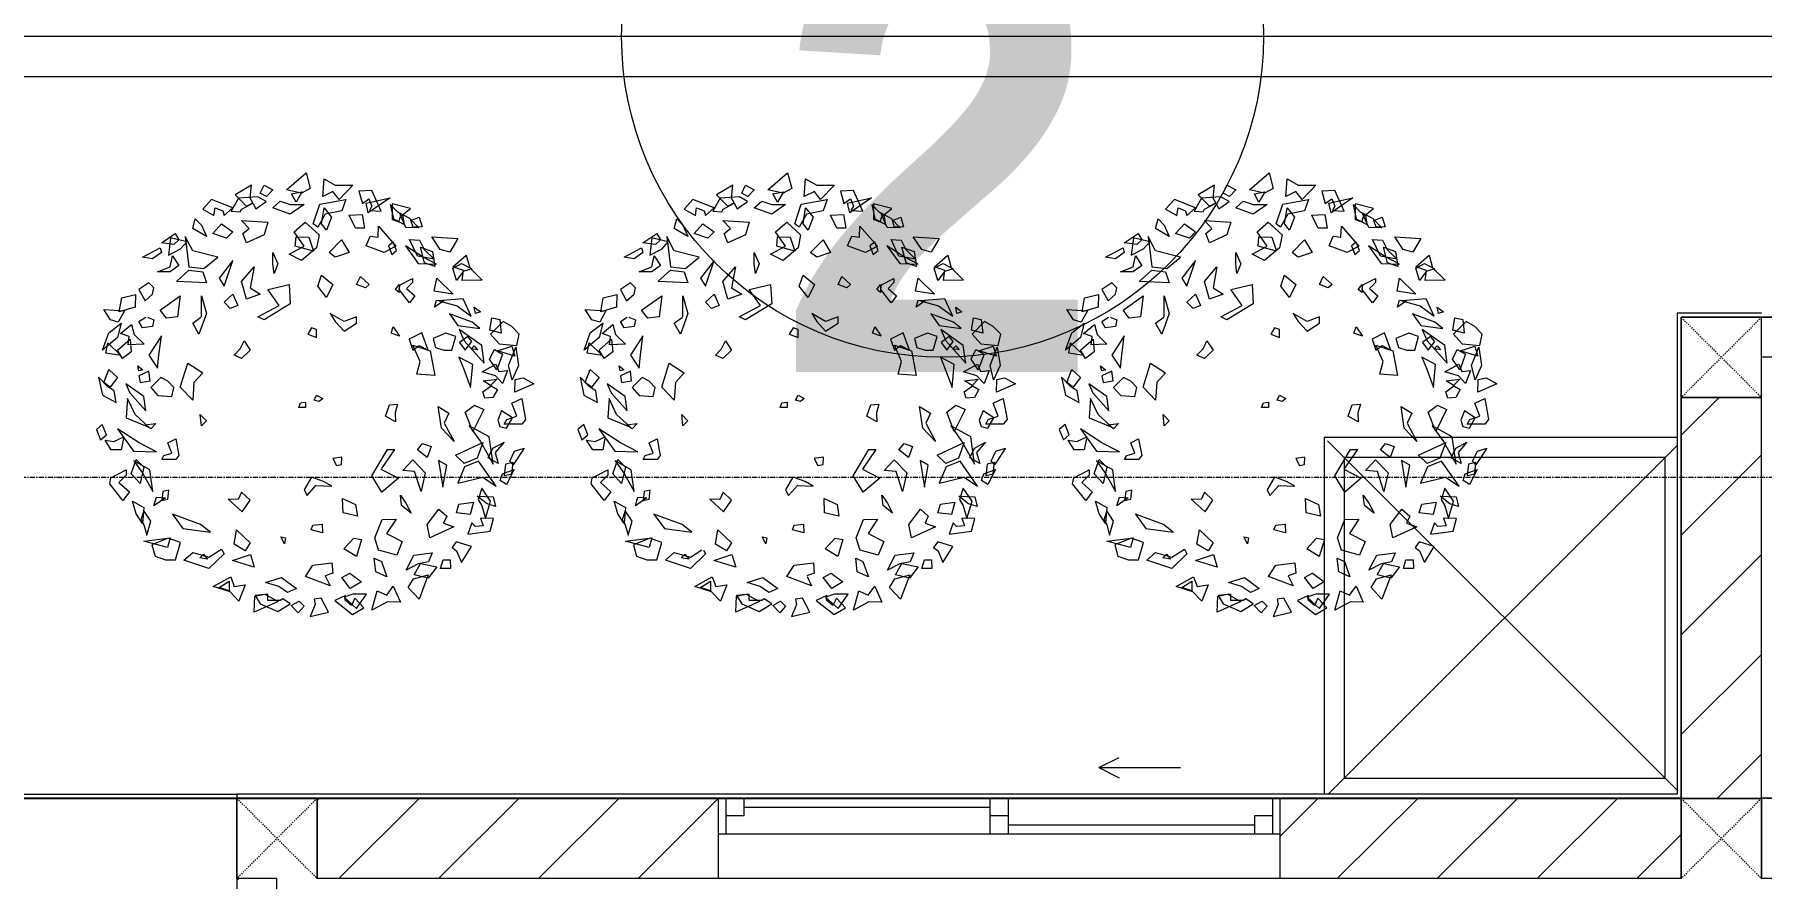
# Model space of a CAD drawing. Header units: millimetres. Extents: x 5357 to 201988, y -16345 to 109895.
# Drawn here: x 61748 to 66053, y 44337 to 46442 of the extents above; entities that cross this region are included whole.
import ezdxf

# ---------------------------------------------------------------- set-up
doc = ezdxf.new("R2010")
doc.units = ezdxf.units.MM
doc.linetypes.add('Dash', pattern=[6, 3, -3])
doc.linetypes.add('Grid Line', pattern=[22.225, 12.7, -3.175, 3.175, -3.175])
for name, color, linetype, lineweight in [('0-1', 7, 'Continuous', 5), ('A-DETL-MEDM', 33, 'Continuous', 18), ('A-DETL-THIN', 151, 'Continuous', 9), ('A-FLOR', 192, 'Continuous', 9), ('A-FLOR-1', 10, 'Continuous', 9), ('A-GLAZ', 151, 'Continuous', 9), ('A-WALL', 113, 'Continuous', 9), ('A-WALL-1', 9, 'Continuous', 18), ('A-WALL-2', 53, 'Continuous', 9), ('A-WALL-4', 113, 'Continuous', 18), ('A-WALL-PATT-1', 10, 'Continuous', 9), ('A-WALL-PATT-3', 111, 'Continuous', 9), ('G-ANNO-TEXT-1', 7, 'Continuous', 9), ('G-IMPT', 8, 'Continuous', 9), ('L-PLNT', 71, 'Continuous', 9), ('M-EQPM', 50, 'Continuous', 9), ('S-COLS', 52, 'Continuous', 9), ('S-COLS-5', 52, 'Continuous', 18), ('S-COLS-6', 52, 'Dash', 9), ('S-COLS-HDLN', 52, 'Dash', 9), ('S-GRID-1', 1, 'Grid Line', 9)]:
    doc.layers.add(name, color=color, linetype=linetype, lineweight=lineweight)
doc.styles.add('Arial_B', font='arialbd_0.ttf', dxfattribs={"width": 0.95, "height": 1100})
pattern_1 = [(45, (0, 0), (-124.4508, 124.4508), [])]

# ---------------------------------------------------------------- blocks, each defined once
blk = doc.blocks.new('NCV_TKTC_KET CAU_rvt-1-TKCS_MB SÂN ĐƯỜNG NỘI BỘ')
at = {"layer": 'A-FLOR-1'}
for p, q in [((62252.6, 44336.9), (62252.6, 44536.9)), ((62252.6, 44536.9), (62252.6, 44336.9)), ((62252.6, 44336.9), (62252.6, 44536.9))]:
    blk.add_line(p, q, dxfattribs=at)
blk = doc.blocks.new('NCV_TKTC_TANG 1_rvt-1-TKCS_MB SÂN ĐƯỜNG NỘI BỘ')
at = {"layer": 'A-WALL-PATT-1'}
h = blk.add_hatch(dxfattribs=at)
h.set_pattern_fill('FP_1', color=256, style=0, pattern_type=2)
h.set_pattern_definition(pattern_1)
h.paths.add_polyline_path([(62252.6, 41336.9), (62352.6, 41336.9), (62352.6, 44336.9), (62252.6, 44336.9), (62252.6, 41336.9)])
at = {"layer": 'A-WALL-1'}
for p, q in [((62252.6, 44336.9), (62252.6, 41336.9)), ((62352.6, 44336.9), (62252.6, 44336.9)), ((62352.6, 41336.9), (62352.6, 44336.9))]:
    blk.add_line(p, q, dxfattribs=at)
at = {"layer": 'A-WALL-2'}
for p in [(61202.6, 44536.9), (62252.2, 44336.9)]:
    blk.add_line(p, (62252.2, 44536.9), dxfattribs=at)
blk = doc.blocks.new('1_FAMILY RVT - W01-WxH 1400x1400xmm-V1-TKCS_MB SÂN ĐƯỜNG NỘI BỘ')
at = {"layer": 'A-GLAZ'}
for p, q in [((248.4, 172.4), (299.2, 197.8)), ((248.4, 172.4), (299.2, 147)), ((248.4, 172.4), (451.6, 172.4)), ((700, 96.2), (-700, 96.2)), ((-700, 96.2), (-636.5, 96.2)), ((-700, 95.8), (-700, -103.8)), ((-681, 95.8), (-681, 7.3)), ((-636.5, 96.2), (-22.2, 96.2)), ((-636.5, 95.8), (-636.5, 51.7)), ((-22.2, 96.2), (22.2, 96.2)), ((-22.2, 7.3), (-22.2, 95.8)), ((22.2, 96.2), (680.9, 96.2)), ((22.2, 95.8), (22.2, 7.3)), ((680.9, 96.2), (700, 96.2)), ((680.9, 95.8), (680.9, 7.3)), ((700, -103.8), (700, 95.8)), ((-636.5, 51.7), (-681, 51.7)), ((-636.5, 74), (-22.2, 74)), ((22.2, 51.7), (-22.2, 51.7)), ((636.5, 51.7), (636.5, 7.3)), ((680.9, 51.7), (636.5, 51.7)), ((-700, 7.3), (-681, 7.3)), ((-681, 7.3), (-22.2, 7.3)), ((-22.2, 7.3), (22.2, 7.3)), ((22.2, 29.5), (636.5, 29.5)), ((22.2, 7.3), (636.5, 7.3)), ((636.5, 7.3), (700, 7.3)), ((-700, -103.8), (700, -103.8))]:
    blk.add_line(p, q, dxfattribs=at)
blk = doc.blocks.new('CAY BACH TRINH - CAY BACH TRINH_dwg-V834-TKCS_MB SÂN ĐƯỜNG NỘI BỘ')
at = {"layer": 'G-IMPT'}
for p, q in [((-172, 1128), (-269, 1228)), ((823, 628), (823, 791)), ((1310, 591), (1257, 625))]:
    blk.add_line(p, q, dxfattribs=at)
at = {"layer": 'G-IMPT', "flags": 128}
for points in [[(-357, 1653), (-250, 1541), (-201, 1603), (-123, 1566), (-133, 1703), (-220, 1653)], [(7, 1749), (-25, 1628), (43, 1591), (160, 1616)], [(335, 1653), (267, 1616), (316, 1566), (365, 1591)], [(423, 1516), (443, 1553), (433, 1653), (560, 1578), (472, 1491)], [(-715, 1368), (-728, 1408), (-805, 1472), (-663, 1508), (-663, 1385)], [(-648, 1504), (-672, 1392), (-758, 1347), (-746, 1419), (-706, 1444)], [(-477, 1437), (-459, 1512), (-646, 1555)], [(-578, 1452), (-505, 1613), (-404, 1608), (-431, 1511), (-482, 1548), (-505, 1489), (-486, 1456)], [(-83, 1327), (-48, 1351), (-99, 1506), (-301, 1542), (-270, 1454), (-140, 1428)], [(23, 1503), (131, 1428), (267, 1478), (209, 1528), (131, 1503)], [(121, 1587), (40, 1602), (86, 1521)], [(533, 1553), (590, 1452), (520, 1446), (509, 1467), (423, 1512), (399, 1468), (319, 1525), (383, 1562)], [(579, 1478), (745, 1541), (813, 1466), (725, 1416), (716, 1478), (657, 1453), (647, 1416)], [(-874, 1403), (-896, 1328), (-826, 1327), (-809, 1379)], [(-870, 1320), (-769, 1323), (-719, 1438), (-798, 1395)], [(-428, 1425), (-446, 1319), (-376, 1318), (-327, 1420)], [(-133, 1478), (-191, 1403), (-152, 1303), (-113, 1353)], [(14, 1366), (-94, 1266), (-74, 1166), (43, 1066), (140, 1116), (23, 1178), (101, 1291)], [(511, 1378), (306, 1366), (335, 1266), (472, 1203), (501, 1278), (452, 1316)], [(667, 1353), (579, 1291), (628, 1241), (735, 1278)], [(871, 1391), (823, 1341), (784, 1253), (891, 1316)], [(-1174, 1238), (-1112, 1130), (-1037, 1152), (-972, 1252)], [(-989, 1076), (-860, 1099), (-799, 1231), (-876, 1225), (-913, 1152)], [(-556, 1333), (-692, 1179), (-600, 1129), (-460, 1181), (-492, 1255), (-553, 1247)], [(696, 1091), (891, 1141), (949, 1253), (920, 1016), (803, 1003)], [(1064, 1244), (1080, 1108), (985, 1158), (937, 1212)], [(1027, 1278), (998, 1228), (1037, 1191), (1135, 1203)], [(-1364, 914), (-1208, 910), (-1218, 988), (-1136, 1017), (-1240, 1107), (-1267, 1010)], [(-766, 1181), (-866, 1042), (-1009, 1038), (-900, 1094)], [(-996, 1019), (-915, 1047), (-883, 1171), (-978, 1137)], [(-697, 1145), (-671, 1210), (-634, 1180), (-660, 1114)], [(267, 1128), (228, 1041), (257, 966), (267, 1041)], [(1047, 1103), (998, 1028), (1066, 978), (1164, 978), (1066, 1016)], [(1144, 1166), (1135, 1128), (1203, 1078), (1281, 1091)], [(-1164, 910), (-1135, 1007), (-1204, 1044), (-1282, 1000), (-1216, 980)], [(-113, 953), (-201, 878), (-152, 778), (-84, 866)], [(413, 1016), (443, 853), (365, 803), (472, 766), (511, 903)], [(647, 866), (579, 1066), (686, 928)], [(813, 978), (784, 891), (1018, 903), (920, 991)], [(-1010, 928), (-1137, 803), (-990, 828)], [(-840, 791), (-799, 735), (-718, 839), (-724, 876), (-821, 927), (-821, 894), (-775, 847)], [(-717, 878), (-717, 816), (-688, 841)], [(-415, 941), (-483, 878), (-454, 853), (-386, 878)], [(1261, 753), (1203, 803), (1193, 853), (1232, 891), (1310, 841)], [(-1302, 703), (-1351, 666), (-1312, 653)], [(-1279, 631), (-1217, 768), (-1027, 752), (-1169, 714)], [(-993, 702), (-1009, 756), (-1064, 751)], [(579, 803), (540, 716), (599, 691), (647, 741)], [(988, 791), (1008, 628), (1096, 616), (1144, 678)], [(1339, 702), (1463, 665), (1444, 774), (1337, 802)], [(1422, 673), (1471, 586), (1531, 604), (1583, 684)], [(-1595, 553), (-1527, 591), (-1429, 491), (-1497, 416), (-1634, 403), (-1653, 491)], [(-1424, 524), (-1440, 618), (-1501, 607), (-1513, 501)], [(-1109, 650), (-1174, 560), (-1345, 537), (-1285, 585)], [(-721, 477), (-654, 499), (-671, 550)], [(-74, 528), (-35, 541), (-6, 491), (-74, 466)], [(1270, 413), (1394, 410), (1386, 473), (1452, 496), (1368, 568), (1347, 490)], [(1447, 578), (1476, 466), (1593, 366), (1544, 503)], [(-1380, 266), (-1361, 403), (-1185, 528), (-1224, 441)], [(-1283, 435), (-1251, 475), (-1188, 428), (-1232, 366)], [(-1065, 367), (-1127, 366), (-1158, 473), (-1082, 500), (-981, 458), (-1000, 389)], [(-855, 181), (-881, 279), (-825, 405), (-958, 362), (-994, 169)], [(-942, 366), (-893, 503), (-795, 453), (-825, 366), (-873, 403)], [(491, 441), (443, 366), (511, 303), (569, 328), (521, 378)], [(1135, 478), (1232, 328), (1164, 228), (1154, 328)], [(1378, 453), (1369, 353), (1437, 303), (1476, 366)], [(1553, 425), (1451, 325), (1568, 345)], [(-1597, 135), (-1570, 248), (-1626, 391), (-1648, 247)], [(-1619, 320), (-1482, 361), (-1595, 398)], [(-1478, 213), (-1422, 297), (-1459, 373), (-1523, 336)], [(-1328, 370), (-1279, 378), (-1302, 402)], [(-1274, 77), (-1290, 255), (-1183, 312), (-1221, 219)], [(-1619, 40), (-1622, 139), (-1683, 152), (-1767, 105)], [(-1363, 198), (-1471, 259), (-1494, 200), (-1562, 210), (-1523, 107), (-1467, 166)], [(-1478, 141), (-1429, 91), (-1371, 128)], [(813, 191), (881, 116), (891, -22), (988, 78), (930, 266)], [(1085, 125), (1140, 155), (1218, 75), (1163, 15), (1054, 5), (1038, 75)], [(1310, 166), (1300, 116), (1222, 128), (1232, 203)], [(1319, 245), (1280, 215), (1311, 205)], [(1476, 153), (1534, 78), (1583, 116), (1544, 216)], [(1624, 156), (1594, 16), (1487, -41), (1502, 50), (1551, 81)], [(-1482, 60), (-1448, -1), (-1384, -6), (-1369, 43), (-1433, 90)], [(-74, 16), (-123, -9), (-94, -34), (-55, -22)], [(1256, -105), (1272, 5), (1412, 105), (1381, 35)], [(-1595, -47), (-1673, -9), (-1702, -172), (-1673, -209), (-1536, -209), (-1556, -172), (-1634, -147)], [(-1515, -106), (-1486, -178), (-1501, -227), (-1553, -242), (-1599, -161)], [(-1291, -267), (-1232, -115), (-1304, -62), (-1376, -95)], [(-1145, -345), (-1046, -242), (-1021, -71), (-1105, -125), (-1069, -201)], [(-688, -191), (-610, -147), (-641, -60), (-704, -55), (-685, -122)], [(11, -79), (65, -80), (51, -44), (11, -37)], [(832, -134), (784, -184), (823, -222)], [(1398, -9), (1408, -159), (1232, -234), (1339, -134)], [(-1449, -521), (-1419, -309), (-1263, -222), (-1351, -346)], [(1477, -247), (1352, -421), (1173, -426), (1309, -356)], [(1179, -205), (1218, -245), (1264, -215)], [(1563, -293), (1595, -211), (1641, -250), (1609, -331)], [(-1604, -526), (-1578, -497), (-1615, -421), (-1690, -396)], [(-1489, -516), (-1411, -473), (-1448, -396), (-1534, -351), (-1465, -430)], [(-1224, -515), (-1157, -451), (-1369, -353), (-1324, -476)], [(-935, -470), (-860, -411), (-900, -361), (-966, -383)], [(1085, -355), (1023, -325), (999, -455), (1023, -485), (1132, -485), (1116, -455), (1054, -435)], [(1427, -309), (1447, -409), (1525, -409), (1573, -334), (1505, -346)], [(-1546, -521), (-1536, -609), (-1595, -596), (-1604, -509)], [(-1173, -669), (-1368, -622), (-1473, -694), (-1336, -498), (-1227, -542)], [(-1024, -493), (-1058, -702), (-1088, -530)], [(-888, -735), (-838, -578), (-745, -570), (-823, -487), (-921, -590)], [(-582, -741), (-504, -613), (-626, -407), (-681, -406), (-575, -561), (-711, -631)], [(-229, -532), (-269, -525), (-272, -467), (-200, -477)], [(1202, -735), (1225, -565), (1350, -495), (1280, -595)], [(1330, -484), (1271, -546), (1300, -671), (1369, -596)], [(-1553, -680), (-1504, -649), (-1521, -598), (-1613, -563)], [(-129, -656), (-34, -622), (23, -722), (0, -767), (-69, -688), (-193, -693)], [(1384, -736), (1435, -805), (1537, -675), (1529, -628), (1408, -565), (1408, -607), (1465, -665)], [(-1468, -852), (-1402, -831), (-1326, -772), (-1450, -777)], [(-1390, -946), (-1429, -809), (-1361, -709), (-1332, -796), (-1361, -846)], [(-811, -903), (-736, -844), (-727, -764), (-770, -826)], [(-393, -926), (-281, -901), (-277, -790), (-378, -835)], [(614, -795), (506, -893), (444, -803), (510, -740), (536, -796)], [(1124, -735), (1132, -805), (1085, -795), (1077, -725)], [(1193, -846), (1173, -780), (1104, -785)], [(-1270, -915), (-1163, -901), (-1183, -834), (-1295, -817)], [(-1144, -1010), (-957, -1095), (-936, -993), (-1027, -873), (-1088, -926), (-1063, -982)], [(1048, -911), (967, -1024), (753, -1052), (829, -993)], [(1249, -1075), (1218, -965), (1272, -885), (1295, -955), (1272, -995)], [(1359, -809), (1271, -859), (1281, -984), (1330, -909)], [(-1251, -1066), (-1426, -1044), (-1452, -946), (-1351, -943), (-1371, -1002), (-1308, -1008), (-1282, -979)], [(-698, -1231), (-557, -1193), (-527, -1096), (-584, -953), (-693, -951), (-619, -1061), (-741, -1124)], [(-120, -1056), (-31, -1033), (-45, -997), (-117, -988)], [(550, -1034), (443, -1134), (482, -1196), (569, -1146)], [(-1130, -1172), (-1165, -1196), (-1203, -1289), (-1280, -1164), (-1162, -1128)], [(-384, -1242), (-286, -1181), (-363, -1098), (-424, -1108)], [(176, -1143), (205, -1087), (168, -1096)], [(667, -1184), (647, -1221), (764, -1334), (959, -1271), (891, -1209), (764, -1246)], [(1103, -1266), (1025, -1267), (986, -1133), (1081, -1099), (1208, -1151), (1184, -1238)], [(1066, -1096), (1086, -1171), (1271, -1121)], [(-1117, -1335), (-1039, -1334), (-1059, -1267), (-1114, -1266)], [(-883, -1296), (-1010, -1321), (-942, -1409), (-834, -1384)], [(-771, -1348), (-831, -1232), (-975, -1212), (-947, -1284), (-866, -1298)], [(-622, -1399), (-535, -1360), (-523, -1254), (-580, -1280)], [(-180, -1469), (12, -1396), (-45, -1309), (-194, -1290), (-200, -1370), (-142, -1392)], [(411, -1324), (581, -1272), (441, -1226)], [(775, -1261), (835, -1251), (807, -1222)], [(-872, -1573), (-787, -1482), (-829, -1416), (-944, -1384)], [(-505, -1659), (-547, -1509), (-620, -1542), (-671, -1472), (-727, -1598), (-626, -1595)], [(-336, -1491), (-270, -1405), (-332, -1372), (-423, -1439)], [(323, -1445), (199, -1404), (83, -1492), (153, -1523), (221, -1476)], [(731, -1476), (595, -1400), (567, -1474), (481, -1461), (531, -1590), (600, -1516)], [(608, -1509), (686, -1484), (608, -1434)], [(-386, -1646), (-464, -1534), (-357, -1534), (-289, -1559)], [(-215, -1584), (-355, -1693), (-443, -1641), (-373, -1567), (-346, -1624), (-297, -1583), (-299, -1545)], [(-55, -1574), (-63, -1616), (-24, -1708), (-167, -1674), (-109, -1565)], [(69, -1680), (123, -1624), (62, -1590), (23, -1629)], [(228, -1671), (131, -1609), (189, -1571), (209, -1584), (306, -1584), (306, -1534), (404, -1546), (365, -1609)], [(411, -1674), (406, -1550), (330, -1534), (226, -1592)]]:
    blk.add_lwpolyline(points, close=True, dxfattribs=at)
for points in [[(-269, 1228), (-328, 1128), (-220, 1091), (-176, 1125)], [(-50, 1140), (92, 1178), (86, 1252), (-14, 1249), (-48, 1146)], [(140, 878), (131, 728), (335, 603), (378, 625)], [(384, 628), (218, 716), (306, 841), (140, 878)], [(823, 791), (784, 653), (842, 491), (891, 578), (827, 625)], [(-386, 628), (-289, 591), (-181, 653), (-220, 591)], [(-220, 591), (-289, 516), (-386, 578), (-386, 625)], [(1244, 625), (1193, 603), (1203, 553), (1281, 541), (1310, 591)]]:
    blk.add_lwpolyline(points, dxfattribs=at)
blk = doc.blocks.new('CAY BACH TRINH - CAY BACH TRINH-V835-TKCS_MB SÂN ĐƯỜNG NỘI BỘ')
at = {"extrusion": (0, 0, -1), "xscale": 0.3200000000000001, "yscale": 0.3200000000000001, "zscale": -0.3200000000000001, "rotation": 180}
blk.add_blockref('CAY BACH TRINH - CAY BACH TRINH_dwg-V834-TKCS_MB SÂN ĐƯỜNG NỘI BỘ', (0, 0), dxfattribs=at)
blk = doc.blocks.new('CAY BACH TRINH - CAY BACH TRINH_dwg-V836-TKCS_MB SÂN ĐƯỜNG NỘI BỘ')
at = {"layer": 'G-IMPT'}
for p, q in [((823, 628), (823, 791)), ((1310, 591), (1257, 625)), ((-144, -1397), (-180, -1469))]:
    blk.add_line(p, q, dxfattribs=at)
at = {"layer": 'G-IMPT', "flags": 128}
for points in [[(-357, 1653), (-250, 1541), (-201, 1603), (-123, 1566), (-133, 1703), (-220, 1653)], [(7, 1749), (-25, 1628), (43, 1591), (160, 1616)], [(335, 1653), (267, 1616), (316, 1566), (365, 1591)], [(423, 1516), (443, 1553), (433, 1653), (560, 1578), (472, 1491)], [(-715, 1368), (-728, 1408), (-805, 1472), (-663, 1508), (-663, 1385)], [(-648, 1504), (-672, 1392), (-758, 1347), (-746, 1419), (-706, 1444)], [(-477, 1437), (-459, 1512), (-646, 1555)], [(-578, 1452), (-505, 1613), (-404, 1608), (-431, 1511), (-482, 1548), (-505, 1489), (-486, 1456)], [(-83, 1327), (-48, 1351), (-99, 1506), (-301, 1542), (-270, 1454), (-140, 1428)], [(23, 1503), (131, 1428), (267, 1478), (209, 1528), (131, 1503)], [(121, 1587), (40, 1602), (86, 1521)], [(533, 1553), (590, 1452), (520, 1446), (509, 1467), (423, 1512), (399, 1468), (319, 1525), (383, 1562)], [(579, 1478), (745, 1541), (813, 1466), (725, 1416), (716, 1478), (657, 1453), (647, 1416)], [(-874, 1403), (-896, 1328), (-826, 1327), (-809, 1379)], [(-870, 1320), (-769, 1323), (-719, 1438), (-798, 1395)], [(-428, 1425), (-446, 1319), (-376, 1318), (-327, 1420)], [(-133, 1478), (-191, 1403), (-152, 1303), (-113, 1353)], [(14, 1366), (-94, 1266), (-74, 1166), (43, 1066), (140, 1116), (23, 1178), (101, 1291)], [(511, 1378), (306, 1366), (335, 1266), (472, 1203), (501, 1278), (452, 1316)], [(667, 1353), (579, 1291), (628, 1241), (735, 1278)], [(871, 1391), (823, 1341), (784, 1253), (891, 1316)], [(-1174, 1238), (-1112, 1130), (-1037, 1152), (-972, 1252)], [(-989, 1076), (-860, 1099), (-799, 1231), (-876, 1225), (-913, 1152)], [(-556, 1333), (-692, 1179), (-600, 1129), (-460, 1181), (-492, 1255), (-553, 1247)], [(-269, 1228), (-328, 1128), (-220, 1091), (-172, 1128)], [(-50, 1140), (92, 1178), (86, 1252), (-14, 1249)], [(696, 1091), (891, 1141), (949, 1253), (920, 1016), (803, 1003)], [(1064, 1244), (1080, 1108), (985, 1158), (937, 1212)], [(1027, 1278), (998, 1228), (1037, 1191), (1135, 1203)], [(-1364, 914), (-1208, 910), (-1218, 988), (-1136, 1017), (-1240, 1107), (-1267, 1010)], [(-766, 1181), (-866, 1042), (-1009, 1038), (-900, 1094)], [(-996, 1019), (-915, 1047), (-883, 1171), (-978, 1137)], [(-697, 1145), (-671, 1210), (-634, 1180), (-660, 1114)], [(267, 1128), (228, 1041), (257, 966), (267, 1041)], [(1047, 1103), (998, 1028), (1066, 978), (1164, 978), (1066, 1016)], [(1144, 1166), (1135, 1128), (1203, 1078), (1281, 1091)], [(-1164, 910), (-1135, 1007), (-1204, 1044), (-1282, 1000), (-1216, 980)], [(-113, 953), (-201, 878), (-152, 778), (-84, 866)], [(413, 1016), (443, 853), (365, 803), (472, 766), (511, 903)], [(647, 866), (579, 1066), (686, 928)], [(813, 978), (784, 891), (1018, 903), (920, 991)], [(-1010, 928), (-1137, 803), (-990, 828)], [(-840, 791), (-799, 735), (-718, 839), (-724, 876), (-821, 927), (-821, 894), (-775, 847)], [(-717, 878), (-717, 816), (-688, 841)], [(-415, 941), (-483, 878), (-454, 853), (-386, 878)], [(1261, 753), (1203, 803), (1193, 853), (1232, 891), (1310, 841)], [(-1302, 703), (-1351, 666), (-1312, 653)], [(-1279, 631), (-1217, 768), (-1027, 752), (-1169, 714)], [(-993, 702), (-1009, 756), (-1064, 751)], [(579, 803), (540, 716), (599, 691), (647, 741)], [(988, 791), (1008, 628), (1096, 616), (1144, 678)], [(1339, 702), (1463, 665), (1444, 774), (1337, 802)], [(1422, 673), (1471, 586), (1531, 604), (1583, 684)], [(-1595, 553), (-1527, 591), (-1429, 491), (-1497, 416), (-1634, 403), (-1653, 491)], [(-1424, 524), (-1440, 618), (-1501, 607), (-1513, 501)], [(-1109, 650), (-1174, 560), (-1345, 537), (-1285, 585)], [(-721, 477), (-654, 499), (-671, 550)], [(-74, 528), (-35, 541), (-6, 491), (-74, 466)], [(1270, 413), (1394, 410), (1386, 473), (1452, 496), (1368, 568), (1347, 490)], [(1447, 578), (1476, 466), (1593, 366), (1544, 503)], [(-1380, 266), (-1361, 403), (-1185, 528), (-1224, 441)], [(-1283, 435), (-1251, 475), (-1188, 428), (-1232, 366)], [(-1065, 367), (-1127, 366), (-1158, 473), (-1082, 500), (-981, 458), (-1000, 389)], [(-855, 181), (-881, 279), (-825, 405), (-958, 362), (-994, 169)], [(-942, 366), (-893, 503), (-795, 453), (-825, 366), (-873, 403)], [(491, 441), (443, 366), (511, 303), (569, 328), (521, 378)], [(1135, 478), (1232, 328), (1164, 228), (1154, 328)], [(1378, 453), (1369, 353), (1437, 303), (1476, 366)], [(1553, 425), (1451, 325), (1568, 345)], [(-1597, 135), (-1570, 248), (-1626, 391), (-1648, 247)], [(-1619, 320), (-1482, 361), (-1595, 398)], [(-1478, 213), (-1422, 297), (-1459, 373), (-1523, 336)], [(-1328, 370), (-1279, 378), (-1302, 402)], [(-1274, 77), (-1290, 255), (-1183, 312), (-1221, 219)], [(-1619, 40), (-1622, 139), (-1683, 152), (-1767, 105)], [(-1363, 198), (-1471, 259), (-1494, 200), (-1562, 210), (-1523, 107), (-1467, 166)], [(-1478, 141), (-1429, 91), (-1371, 128)], [(813, 191), (881, 116), (891, -22), (988, 78), (930, 266)], [(1085, 125), (1140, 155), (1218, 75), (1163, 15), (1054, 5), (1038, 75)], [(1310, 166), (1300, 116), (1222, 128), (1232, 203)], [(1319, 245), (1280, 215), (1311, 205)], [(1476, 153), (1534, 78), (1583, 116), (1544, 216)], [(1624, 156), (1594, 16), (1487, -41), (1502, 50), (1551, 81)], [(-1482, 60), (-1448, -1), (-1384, -6), (-1369, 43), (-1433, 90)], [(-74, 16), (-123, -9), (-94, -34), (-55, -22)], [(1256, -105), (1272, 5), (1412, 105), (1381, 35)], [(-1595, -47), (-1673, -9), (-1702, -172), (-1673, -209), (-1536, -209), (-1556, -172), (-1634, -147)], [(-1515, -106), (-1486, -178), (-1501, -227), (-1553, -242), (-1599, -161)], [(-1291, -267), (-1232, -115), (-1304, -62), (-1376, -95)], [(-1145, -345), (-1046, -242), (-1021, -71), (-1105, -125), (-1069, -201)], [(-688, -191), (-610, -147), (-641, -60), (-704, -55), (-685, -122)], [(11, -79), (65, -80), (51, -44), (11, -37)], [(832, -134), (784, -184), (823, -222)], [(1398, -9), (1408, -159), (1232, -234), (1339, -134)], [(-1449, -521), (-1419, -309), (-1263, -222), (-1351, -346)], [(1477, -247), (1352, -421), (1173, -426), (1309, -356)], [(1179, -205), (1218, -245), (1264, -215)], [(1563, -293), (1595, -211), (1641, -250), (1609, -331)], [(-1604, -526), (-1578, -497), (-1615, -421), (-1690, -396)], [(-1489, -516), (-1411, -473), (-1448, -396), (-1534, -351), (-1465, -430)], [(-1224, -515), (-1157, -451), (-1369, -353), (-1324, -476)], [(-935, -470), (-860, -411), (-900, -361), (-966, -383)], [(1085, -355), (1023, -325), (999, -455), (1023, -485), (1132, -485), (1116, -455), (1054, -435)], [(1427, -309), (1447, -409), (1525, -409), (1573, -334), (1505, -346)], [(-1546, -521), (-1536, -609), (-1595, -596), (-1604, -509)], [(-1173, -669), (-1368, -622), (-1473, -694), (-1336, -498), (-1227, -542)], [(-1024, -493), (-1058, -702), (-1088, -530)], [(-888, -735), (-838, -578), (-745, -570), (-823, -487), (-921, -590)], [(-582, -741), (-504, -613), (-626, -407), (-681, -406), (-575, -561), (-711, -631)], [(-229, -532), (-269, -525), (-272, -467), (-200, -477)], [(1202, -735), (1225, -565), (1350, -495), (1280, -595)], [(1330, -484), (1271, -546), (1300, -671), (1369, -596)], [(-1553, -680), (-1504, -649), (-1521, -598), (-1613, -563)], [(-129, -656), (-34, -622), (23, -722), (0, -767), (-69, -688), (-193, -693)], [(1384, -736), (1435, -805), (1537, -675), (1529, -628), (1408, -565), (1408, -607), (1465, -665)], [(-1468, -852), (-1402, -831), (-1326, -772), (-1450, -777)], [(-1390, -946), (-1429, -809), (-1361, -709), (-1332, -796), (-1361, -846)], [(-811, -903), (-736, -844), (-727, -764), (-770, -826)], [(-393, -926), (-281, -901), (-277, -790), (-378, -835)], [(614, -795), (506, -893), (444, -803), (510, -740), (536, -796)], [(1124, -735), (1132, -805), (1085, -795), (1077, -725)], [(1193, -846), (1173, -780), (1104, -785)], [(-1270, -915), (-1163, -901), (-1183, -834), (-1295, -817)], [(-1144, -1010), (-957, -1095), (-936, -993), (-1027, -873), (-1088, -926), (-1063, -982)], [(1048, -911), (967, -1024), (753, -1052), (829, -993)], [(1249, -1075), (1218, -965), (1272, -885), (1295, -955), (1272, -995)], [(1359, -809), (1271, -859), (1281, -984), (1330, -909)], [(-1251, -1066), (-1426, -1044), (-1452, -946), (-1351, -943), (-1371, -1002), (-1308, -1008), (-1282, -979)], [(-698, -1231), (-557, -1193), (-527, -1096), (-584, -953), (-693, -951), (-619, -1061), (-741, -1124)], [(-120, -1056), (-31, -1033), (-45, -997), (-117, -988)], [(550, -1034), (443, -1134), (482, -1196), (569, -1146)], [(-1130, -1172), (-1165, -1196), (-1203, -1289), (-1280, -1164), (-1162, -1128)], [(-384, -1242), (-286, -1181), (-363, -1098), (-424, -1108)], [(176, -1143), (205, -1087), (168, -1096)], [(1103, -1266), (1025, -1267), (986, -1133), (1081, -1099), (1208, -1151), (1184, -1238)], [(1066, -1096), (1086, -1171), (1271, -1121)], [(-1117, -1335), (-1039, -1334), (-1059, -1267), (-1114, -1266)], [(-883, -1296), (-1010, -1321), (-942, -1409), (-834, -1384)], [(-771, -1348), (-831, -1232), (-975, -1212), (-947, -1284), (-866, -1298)], [(-622, -1399), (-535, -1360), (-523, -1254), (-580, -1280)], [(411, -1324), (581, -1272), (441, -1226)], [(775, -1261), (835, -1251), (807, -1222)], [(-872, -1573), (-787, -1482), (-829, -1416), (-944, -1384)], [(-505, -1659), (-547, -1509), (-620, -1542), (-671, -1472), (-727, -1598), (-626, -1595)], [(-336, -1491), (-270, -1405), (-332, -1372), (-423, -1439)], [(323, -1445), (199, -1404), (83, -1492), (153, -1523), (221, -1476)], [(731, -1476), (595, -1400), (567, -1474), (481, -1461), (531, -1590), (600, -1516)], [(608, -1509), (686, -1484), (608, -1434)], [(-386, -1646), (-464, -1534), (-357, -1534), (-289, -1559)], [(-215, -1584), (-355, -1693), (-443, -1641), (-373, -1567), (-346, -1624), (-297, -1583), (-299, -1545)], [(-55, -1574), (-63, -1616), (-24, -1708), (-167, -1674), (-109, -1565)], [(69, -1680), (123, -1624), (62, -1590), (23, -1629)], [(228, -1671), (131, -1609), (189, -1571), (209, -1584), (306, -1584), (306, -1534), (404, -1546), (365, -1609)], [(411, -1674), (406, -1550), (330, -1534), (226, -1592)]]:
    blk.add_lwpolyline(points, close=True, dxfattribs=at)
for points in [[(140, 878), (131, 728), (335, 603), (378, 625)], [(384, 628), (218, 716), (306, 841), (140, 878)], [(823, 791), (784, 653), (842, 491), (891, 578), (827, 625)], [(-386, 628), (-289, 591), (-181, 653), (-220, 591)], [(-220, 591), (-289, 516), (-386, 578), (-386, 625)], [(1244, 625), (1193, 603), (1203, 553), (1281, 541), (1310, 591)], [(663, -1191), (647, -1221), (764, -1334), (959, -1271), (891, -1209), (764, -1246), (674, -1189)], [(-180, -1469), (12, -1396), (-45, -1309), (-194, -1290), (-200, -1370), (-142, -1392)]]:
    blk.add_lwpolyline(points, dxfattribs=at)
blk = doc.blocks.new('CAY BACH TRINH - CAY BACH TRINH-V837-TKCS_MB SÂN ĐƯỜNG NỘI BỘ')
at = {"extrusion": (0, 0, -1), "xscale": 0.3200000000000001, "yscale": 0.3200000000000001, "zscale": -0.3200000000000001, "rotation": 180}
blk.add_blockref('CAY BACH TRINH - CAY BACH TRINH_dwg-V836-TKCS_MB SÂN ĐƯỜNG NỘI BỘ', (0, 0), dxfattribs=at)
blk = doc.blocks.new('CAY BACH TRINH - CAY BACH TRINH_dwg-V838-TKCS_MB SÂN ĐƯỜNG NỘI BỘ')
at = {"layer": 'G-IMPT'}
for p, q in [((823, 628), (823, 791)), ((1310, 591), (1257, 625))]:
    blk.add_line(p, q, dxfattribs=at)
at = {"layer": 'G-IMPT', "flags": 128}
for points in [[(-357, 1653), (-250, 1541), (-201, 1603), (-123, 1566), (-133, 1703), (-220, 1653)], [(7, 1749), (-25, 1628), (43, 1591), (160, 1616)], [(335, 1653), (267, 1616), (316, 1566), (365, 1591)], [(423, 1516), (443, 1553), (433, 1653), (560, 1578), (472, 1491)], [(-715, 1368), (-728, 1408), (-805, 1472), (-663, 1508), (-663, 1385)], [(-648, 1504), (-672, 1392), (-758, 1347), (-746, 1419), (-706, 1444)], [(-477, 1437), (-459, 1512), (-646, 1555)], [(-578, 1452), (-505, 1613), (-404, 1608), (-431, 1511), (-482, 1548), (-505, 1489), (-486, 1456)], [(-83, 1327), (-48, 1351), (-99, 1506), (-301, 1542), (-270, 1454), (-140, 1428)], [(23, 1503), (131, 1428), (267, 1478), (209, 1528), (131, 1503)], [(121, 1587), (40, 1602), (86, 1521)], [(533, 1553), (590, 1452), (520, 1446), (509, 1467), (423, 1512), (399, 1468), (319, 1525), (383, 1562)], [(579, 1478), (745, 1541), (813, 1466), (725, 1416), (716, 1478), (657, 1453), (647, 1416)], [(-874, 1403), (-896, 1328), (-826, 1327), (-809, 1379)], [(-870, 1320), (-769, 1323), (-719, 1438), (-798, 1395)], [(-428, 1425), (-446, 1319), (-376, 1318), (-327, 1420)], [(-133, 1478), (-191, 1403), (-152, 1303), (-113, 1353)], [(14, 1366), (-94, 1266), (-74, 1166), (43, 1066), (140, 1116), (23, 1178), (101, 1291)], [(511, 1378), (306, 1366), (335, 1266), (472, 1203), (501, 1278), (452, 1316)], [(667, 1353), (579, 1291), (628, 1241), (735, 1278)], [(871, 1391), (823, 1341), (784, 1253), (891, 1316)], [(-1174, 1238), (-1112, 1130), (-1037, 1152), (-972, 1252)], [(-989, 1076), (-860, 1099), (-799, 1231), (-876, 1225), (-913, 1152)], [(-556, 1333), (-692, 1179), (-600, 1129), (-460, 1181), (-492, 1255), (-553, 1247)], [(-269, 1228), (-328, 1128), (-220, 1091), (-172, 1128)], [(-50, 1140), (92, 1178), (86, 1252), (-14, 1249)], [(696, 1091), (891, 1141), (949, 1253), (920, 1016), (803, 1003)], [(1064, 1244), (1080, 1108), (985, 1158), (937, 1212)], [(1027, 1278), (998, 1228), (1037, 1191), (1135, 1203)], [(-1364, 914), (-1208, 910), (-1218, 988), (-1136, 1017), (-1240, 1107), (-1267, 1010)], [(-766, 1181), (-866, 1042), (-1009, 1038), (-900, 1094)], [(-996, 1019), (-915, 1047), (-883, 1171), (-978, 1137)], [(-697, 1145), (-671, 1210), (-634, 1180), (-660, 1114)], [(267, 1128), (228, 1041), (257, 966), (267, 1041)], [(1047, 1103), (998, 1028), (1066, 978), (1164, 978), (1066, 1016)], [(1144, 1166), (1135, 1128), (1203, 1078), (1281, 1091)], [(-1164, 910), (-1135, 1007), (-1204, 1044), (-1282, 1000), (-1216, 980)], [(-113, 953), (-201, 878), (-152, 778), (-84, 866)], [(413, 1016), (443, 853), (365, 803), (472, 766), (511, 903)], [(647, 866), (579, 1066), (686, 928)], [(813, 978), (784, 891), (1018, 903), (920, 991)], [(-1010, 928), (-1137, 803), (-990, 828)], [(-840, 791), (-799, 735), (-718, 839), (-724, 876), (-821, 927), (-821, 894), (-775, 847)], [(-717, 878), (-717, 816), (-688, 841)], [(-415, 941), (-483, 878), (-454, 853), (-386, 878)], [(1261, 753), (1203, 803), (1193, 853), (1232, 891), (1310, 841)], [(-1302, 703), (-1351, 666), (-1312, 653)], [(-1279, 631), (-1217, 768), (-1027, 752), (-1169, 714)], [(-993, 702), (-1009, 756), (-1064, 751)], [(579, 803), (540, 716), (599, 691), (647, 741)], [(988, 791), (1008, 628), (1096, 616), (1144, 678)], [(1339, 702), (1463, 665), (1444, 774), (1337, 802)], [(1422, 673), (1471, 586), (1531, 604), (1583, 684)], [(-1595, 553), (-1527, 591), (-1429, 491), (-1497, 416), (-1634, 403), (-1653, 491)], [(-1424, 524), (-1440, 618), (-1501, 607), (-1513, 501)], [(-1109, 650), (-1174, 560), (-1345, 537), (-1285, 585)], [(-721, 477), (-654, 499), (-671, 550)], [(-74, 528), (-35, 541), (-6, 491), (-74, 466)], [(1270, 413), (1394, 410), (1386, 473), (1452, 496), (1368, 568), (1347, 490)], [(1447, 578), (1476, 466), (1593, 366), (1544, 503)], [(-1380, 266), (-1361, 403), (-1185, 528), (-1224, 441)], [(-1283, 435), (-1251, 475), (-1188, 428), (-1232, 366)], [(-1065, 367), (-1127, 366), (-1158, 473), (-1082, 500), (-981, 458), (-1000, 389)], [(-855, 181), (-881, 279), (-825, 405), (-958, 362), (-994, 169)], [(-942, 366), (-893, 503), (-795, 453), (-825, 366), (-873, 403)], [(491, 441), (443, 366), (511, 303), (569, 328), (521, 378)], [(1135, 478), (1232, 328), (1164, 228), (1154, 328)], [(1378, 453), (1369, 353), (1437, 303), (1476, 366)], [(1553, 425), (1451, 325), (1568, 345)], [(-1597, 135), (-1570, 248), (-1626, 391), (-1648, 247)], [(-1619, 320), (-1482, 361), (-1595, 398)], [(-1478, 213), (-1422, 297), (-1459, 373), (-1523, 336)], [(-1328, 370), (-1279, 378), (-1302, 402)], [(-1274, 77), (-1290, 255), (-1183, 312), (-1221, 219)], [(-1619, 40), (-1622, 139), (-1683, 152), (-1767, 105)], [(-1363, 198), (-1471, 259), (-1494, 200), (-1562, 210), (-1523, 107), (-1467, 166)], [(-1478, 141), (-1429, 91), (-1371, 128)], [(813, 191), (881, 116), (891, -22), (988, 78), (930, 266)], [(1085, 125), (1140, 155), (1218, 75), (1163, 15), (1054, 5), (1038, 75)], [(1310, 166), (1300, 116), (1222, 128), (1232, 203)], [(1319, 245), (1280, 215), (1311, 205)], [(1476, 153), (1534, 78), (1583, 116), (1544, 216)], [(1624, 156), (1594, 16), (1487, -41), (1502, 50), (1551, 81)], [(-1482, 60), (-1448, -1), (-1384, -6), (-1369, 43), (-1433, 90)], [(-74, 16), (-123, -9), (-94, -34), (-55, -22)], [(1256, -105), (1272, 5), (1412, 105), (1381, 35)], [(-1595, -47), (-1673, -9), (-1702, -172), (-1673, -209), (-1536, -209), (-1556, -172), (-1634, -147)], [(-1515, -106), (-1486, -178), (-1501, -227), (-1553, -242), (-1599, -161)], [(-1291, -267), (-1232, -115), (-1304, -62), (-1376, -95)], [(-1145, -345), (-1046, -242), (-1021, -71), (-1105, -125), (-1069, -201)], [(-688, -191), (-610, -147), (-641, -60), (-704, -55), (-685, -122)], [(11, -79), (65, -80), (51, -44), (11, -37)], [(832, -134), (784, -184), (823, -222)], [(1398, -9), (1408, -159), (1232, -234), (1339, -134)], [(-1449, -521), (-1419, -309), (-1263, -222), (-1351, -346)], [(1477, -247), (1352, -421), (1173, -426), (1309, -356)], [(1179, -205), (1218, -245), (1264, -215)], [(1563, -293), (1595, -211), (1641, -250), (1609, -331)], [(-1604, -526), (-1578, -497), (-1615, -421), (-1690, -396)], [(-1489, -516), (-1411, -473), (-1448, -396), (-1534, -351), (-1465, -430)], [(-1224, -515), (-1157, -451), (-1369, -353), (-1324, -476)], [(-935, -470), (-860, -411), (-900, -361), (-966, -383)], [(1085, -355), (1023, -325), (999, -455), (1023, -485), (1132, -485), (1116, -455), (1054, -435)], [(1427, -309), (1447, -409), (1525, -409), (1573, -334), (1505, -346)], [(-1546, -521), (-1536, -609), (-1595, -596), (-1604, -509)], [(-1173, -669), (-1368, -622), (-1473, -694), (-1336, -498), (-1227, -542)], [(-1024, -493), (-1058, -702), (-1088, -530)], [(-888, -735), (-838, -578), (-745, -570), (-823, -487), (-921, -590)], [(-229, -532), (-269, -525), (-272, -467), (-200, -477)], [(1202, -735), (1225, -565), (1350, -495), (1280, -595)], [(1330, -484), (1271, -546), (1300, -671), (1369, -596)], [(-1553, -680), (-1504, -649), (-1521, -598), (-1613, -563)], [(-129, -656), (-34, -622), (23, -722), (0, -767), (-69, -688), (-193, -693)], [(1384, -736), (1435, -805), (1537, -675), (1529, -628), (1408, -565), (1408, -607), (1465, -665)], [(-1468, -852), (-1402, -831), (-1326, -772), (-1450, -777)], [(-1390, -946), (-1429, -809), (-1361, -709), (-1332, -796), (-1361, -846)], [(-811, -903), (-736, -844), (-727, -764), (-770, -826)], [(-393, -926), (-281, -901), (-277, -790), (-378, -835)], [(614, -795), (506, -893), (444, -803), (510, -740), (536, -796)], [(1124, -735), (1132, -805), (1085, -795), (1077, -725)], [(1193, -846), (1173, -780), (1104, -785)], [(-1270, -915), (-1163, -901), (-1183, -834), (-1295, -817)], [(-1144, -1010), (-957, -1095), (-936, -993), (-1027, -873), (-1088, -926), (-1063, -982)], [(1048, -911), (967, -1024), (753, -1052), (829, -993)], [(1249, -1075), (1218, -965), (1272, -885), (1295, -955), (1272, -995)], [(1359, -809), (1271, -859), (1281, -984), (1330, -909)], [(-1251, -1066), (-1426, -1044), (-1452, -946), (-1351, -943), (-1371, -1002), (-1308, -1008), (-1282, -979)], [(-698, -1231), (-557, -1193), (-527, -1096), (-584, -953), (-693, -951), (-619, -1061), (-741, -1124)], [(-120, -1056), (-31, -1033), (-45, -997), (-117, -988)], [(550, -1034), (443, -1134), (482, -1196), (569, -1146)], [(-1130, -1172), (-1165, -1196), (-1203, -1289), (-1280, -1164), (-1162, -1128)], [(-384, -1242), (-286, -1181), (-363, -1098), (-424, -1108)], [(176, -1143), (205, -1087), (168, -1096)], [(667, -1184), (647, -1221), (764, -1334), (959, -1271), (891, -1209), (764, -1246)], [(1103, -1266), (1025, -1267), (986, -1133), (1081, -1099), (1208, -1151), (1184, -1238)], [(1066, -1096), (1086, -1171), (1271, -1121)], [(-1117, -1335), (-1039, -1334), (-1059, -1267), (-1114, -1266)], [(-883, -1296), (-1010, -1321), (-942, -1409), (-834, -1384)], [(-771, -1348), (-831, -1232), (-975, -1212), (-947, -1284), (-866, -1298)], [(-622, -1399), (-535, -1360), (-523, -1254), (-580, -1280)], [(-180, -1469), (12, -1396), (-45, -1309), (-194, -1290), (-200, -1370), (-142, -1392)], [(411, -1324), (581, -1272), (441, -1226)], [(775, -1261), (835, -1251), (807, -1222)], [(-872, -1573), (-787, -1482), (-829, -1416), (-944, -1384)], [(-505, -1659), (-547, -1509), (-620, -1542), (-671, -1472), (-727, -1598), (-626, -1595)], [(-336, -1491), (-270, -1405), (-332, -1372), (-423, -1439)], [(323, -1445), (199, -1404), (83, -1492), (153, -1523), (221, -1476)], [(731, -1476), (595, -1400), (567, -1474), (481, -1461), (531, -1590), (600, -1516)], [(608, -1509), (686, -1484), (608, -1434)], [(-386, -1646), (-464, -1534), (-357, -1534), (-289, -1559)], [(-215, -1584), (-355, -1693), (-443, -1641), (-373, -1567), (-346, -1624), (-297, -1583), (-299, -1545)], [(-55, -1574), (-63, -1616), (-24, -1708), (-167, -1674), (-109, -1565)], [(69, -1680), (123, -1624), (62, -1590), (23, -1629)], [(228, -1671), (131, -1609), (189, -1571), (209, -1584), (306, -1584), (306, -1534), (404, -1546), (365, -1609)], [(411, -1674), (406, -1550), (330, -1534), (226, -1592)]]:
    blk.add_lwpolyline(points, close=True, dxfattribs=at)
for points in [[(140, 878), (131, 728), (335, 603), (378, 625)], [(384, 628), (218, 716), (306, 841), (140, 878)], [(823, 791), (784, 653), (842, 491), (891, 578), (827, 625)], [(-386, 628), (-289, 591), (-181, 653), (-220, 591)], [(-220, 591), (-289, 516), (-386, 578), (-386, 625)], [(1244, 625), (1193, 603), (1203, 553), (1281, 541), (1310, 591)], [(-582, -741), (-504, -613), (-626, -407), (-681, -406), (-580, -554)], [(-575, -561), (-711, -631), (-582, -741)]]:
    blk.add_lwpolyline(points, dxfattribs=at)
blk = doc.blocks.new('CAY BACH TRINH - CAY BACH TRINH-V839-TKCS_MB SÂN ĐƯỜNG NỘI BỘ')
at = {"extrusion": (0, 0, -1), "xscale": 0.3200000000000001, "yscale": 0.3200000000000001, "zscale": -0.3200000000000001, "rotation": 180}
blk.add_blockref('CAY BACH TRINH - CAY BACH TRINH_dwg-V838-TKCS_MB SÂN ĐƯỜNG NỘI BỘ', (0, 0), dxfattribs=at)
blk = doc.blocks.new('TKTC_NAP THAM BE NUOC NGAM_260130 - TKTC_XREF_260130_NAP THAM BE NUOC NGAM_dwg-4013458-TKCS_MB SÂN ĐƯỜNG NỘI BỘ')
at = {"layer": 'G-IMPT'}
for p, q in [((-138190.8, 141006.3), (-137319.1, 140134.7)), ((-137319.1, 140994.7), (-138189.1, 140124.7))]:
    blk.add_line(p, q, dxfattribs=at)
at = {"layer": 'G-IMPT', "flags": 128}
blk.add_lwpolyline([(-137319.1, 141014.7), (-138199.1, 141014.7), (-138199.1, 140124.7)], dxfattribs=at)
blk.add_lwpolyline([(-138149.1, 140164.7), (-137349.1, 140164.7), (-137349.1, 140964.7), (-138149.1, 140964.7)], close=True, dxfattribs=at)
blk = doc.blocks.new('TKTC_NAP THAM BE NUOC NGAM_260130 - NẮP THĂM BỂ NƯỚC NGẦM-2336355-TKCS_MB SÂN ĐƯỜNG NỘI BỘ')
blk.add_blockref('TKTC_NAP THAM BE NUOC NGAM_260130 - TKTC_XREF_260130_NAP THAM BE NUOC NGAM_dwg-4013458-TKCS_MB SÂN ĐƯỜNG NỘI BỘ', (150009, -139814.7))
blk = doc.blocks.new('G1_SOF - BO TRU - 200x200-3050151-TKCS_MB SÂN ĐƯỜNG NỘI BỘ')
at = {"layer": 'S-COLS-HDLN'}
for p, q in [((-100, 100), (100, -100)), ((100, 100), (-100, -100))]:
    blk.add_line(p, q, dxfattribs=at)

msp = doc.modelspace()

# ---------------------------------------------------------------- hatches: boundary and pattern name
at = {"layer": 'A-WALL-PATT-3'}
h = msp.add_hatch(dxfattribs=at)
h.set_pattern_fill('FP_1', color=256, style=0, pattern_type=2)
h.set_pattern_definition(pattern_1)
h.paths.add_polyline_path([(65859.8, 44537.4), (66052.6, 44537.4), (66052.6, 45536.9), (65852.6, 45536.9), (65852.6, 44537.4)])
h.paths.add_polyline_path([(66052.6, 45736.9), (66052.6, 45737.4), (65878.9, 45736.9)])
h = msp.add_hatch(dxfattribs=at)
h.set_pattern_fill('FP_1', color=256, style=0, pattern_type=2)
h.set_pattern_definition(pattern_1)
h.paths.add_polyline_path([(62452.6, 44337.4), (63452.6, 44337.4), (63452.6, 44536.9), (62452.6, 44536.9), (62452.6, 44454.7)])
h.paths.add_polyline_path([(64852.6, 44337.4), (65852.6, 44337.4), (65852.6, 44536.9), (64852.6, 44536.9), (64852.6, 44478.2)])

# ---------------------------------------------------------------- linework, layer by layer
at = {"layer": 'A-DETL-MEDM'}
msp.add_circle((64011.6, 46437.4), 800, dxfattribs=at)
at = {"layer": 'A-DETL-THIN'}
for p, q in [((65852.6, 44537.4), (65852.6, 45737.4)), ((65852.6, 45737.4), (72452.6, 45737.4)), ((72452.6, 45737.4), (65852.6, 45737.4)), ((65852.6, 45737.4), (65852.6, 44537.4)), ((65852.6, 44537.4), (61127.6, 44537.4)), ((61127.7, 44536.9), (65852.6, 44536.9))]:
    msp.add_line(p, q, dxfattribs=at)
at = {"layer": 'A-FLOR'}
msp.add_line((55452.6, 46337.4), (75827.6, 46337.4), dxfattribs=at)
at = {"layer": 'A-WALL'}
for p, q in [((75937.6, 46437.4), (55452.6, 46437.4)), ((65854.9, 45736.9), (66052.6, 45736.9)), ((69052.6, 45637.4), (66052.6, 45637.4)), ((66052.6, 45536.9), (65852.6, 45536.9)), ((61137.5, 44546.9), (62252.6, 44546.9)), ((62252.6, 44536.9), (61202.6, 44536.9)), ((63452.6, 44536.9), (62452.6, 44536.9)), ((62452.6, 44536.9), (62452.6, 44337.4)), ((65852.6, 44536.9), (64852.6, 44536.9)), ((65852.6, 44337.4), (65852.6, 44537.4)), ((65852.6, 44536.9), (66052.6, 44536.9)), ((66052.6, 44536.9), (66052.6, 44337.4))]:
    msp.add_line(p, q, dxfattribs=at)
at = {"layer": 'A-WALL-4'}
for p, q in [((66052.6, 45747.4), (65842.6, 45747.4)), ((65842.6, 45747.4), (65842.6, 45739)), ((65842.6, 45737.4), (65842.6, 44546.9)), ((66052.6, 45737.4), (65852.6, 45737.4)), ((65852.6, 44537.4), (65852.6, 45737.4)), ((65852.6, 45737.4), (66052.6, 45737.4)), ((66052.6, 45736.9), (66052.6, 45737.4)), ((66052.6, 44537.4), (66052.6, 45536.9)), ((65842.6, 44546.9), (62252.6, 44546.9)), ((62252.6, 44546.9), (62252.6, 44537.4)), ((62252.6, 44536.9), (62452.6, 44536.9)), ((66227.6, 44537.4), (66052.6, 44537.4)), ((62452.6, 44337.4), (63452.6, 44337.4)), ((64852.6, 44337.4), (65852.6, 44337.4)), ((66052.6, 44337.4), (66227.6, 44337.4))]:
    msp.add_line(p, q, dxfattribs=at)
at = {"layer": 'S-COLS'}
for p, q in [((66052.6, 45736.9), (65854.9, 45736.9)), ((65852.6, 45536.9), (66052.6, 45536.9)), ((62452.6, 44337.4), (62452.6, 44536.9)), ((66052.6, 44536.9), (65852.6, 44536.9)), ((65852.6, 44536.9), (65852.6, 44337.4)), ((66052.6, 44337.4), (66052.6, 44536.9))]:
    msp.add_line(p, q, dxfattribs=at)
at = {"layer": 'S-COLS-5'}
for p, q in [((65852.6, 45736.9), (65852.6, 45536.9)), ((66052.6, 45536.9), (66052.6, 45736.9)), ((62452.6, 44536.9), (62252.6, 44536.9)), ((62252.6, 44536.9), (62252.6, 44336.9)), ((62452.6, 44336.9), (62452.6, 44337.4)), ((65852.6, 44337.4), (65852.6, 44336.9)), ((66052.6, 44336.9), (66052.6, 44337.4))]:
    msp.add_line(p, q, dxfattribs=at)
at = {"layer": 'S-GRID-1'}
for p, q in [((128757.8, 45336.9), (32145.8, 45336.9)), ((131551.8, 44536.9), (29351.8, 44536.9))]:
    msp.add_line(p, q, dxfattribs=at)

# ---------------------------------------------------------------- block references
at = {"layer": '0-1'}
for name in ['NCV_TKTC_KET CAU_rvt-1-TKCS_MB SÂN ĐƯỜNG NỘI BỘ', 'NCV_TKTC_TANG 1_rvt-1-TKCS_MB SÂN ĐƯỜNG NỘI BỘ']:
    msp.add_blockref(name, (0, 0), dxfattribs=at)
at = {"layer": 'A-GLAZ'}
msp.add_blockref('1_FAMILY RVT - W01-WxH 1400x1400xmm-V1-TKCS_MB SÂN ĐƯỜNG NỘI BỘ', (64152.6, 44441.2), dxfattribs=at)
at = {"layer": 'L-PLNT', "rotation": 180}
for name, p in [('CAY BACH TRINH - CAY BACH TRINH-V839-TKCS_MB SÂN ĐƯỜNG NỘI BỘ', (62427.6, 45537.4)), ('CAY BACH TRINH - CAY BACH TRINH-V837-TKCS_MB SÂN ĐƯỜNG NỘI BỘ', (63627.6, 45537.4)), ('CAY BACH TRINH - CAY BACH TRINH-V835-TKCS_MB SÂN ĐƯỜNG NỘI BỘ', (64827.6, 45537.4))]:
    msp.add_blockref(name, p, dxfattribs=at)
at = {"layer": 'M-EQPM'}
msp.add_blockref('TKTC_NAP THAM BE NUOC NGAM_260130 - NẮP THĂM BỂ NƯỚC NGẦM-2336355-TKCS_MB SÂN ĐƯỜNG NỘI BỘ', (53152.6, 44236.9), dxfattribs=at)
at = {"layer": 'S-COLS-6'}
for p in [(65952.6, 45636.9), (62352.6, 44436.9), (65952.6, 44436.9)]:
    msp.add_blockref('G1_SOF - BO TRU - 200x200-3050151-TKCS_MB SÂN ĐƯỜNG NỘI BỘ', p, dxfattribs=at)

# ---------------------------------------------------------------- texts
at = {"layer": 'G-ANNO-TEXT-1', "insert": (64001.1, 46150.3), "char_height": 1100, "width": 1534.06, "attachment_point": 5, "line_spacing_factor": 0.936439, "style": 'Arial_B'}
msp.add_mtext('\\pt2508,5016,7524,10032,12540,15048,17556,20064,22572,25080,27588,30096,32604,35112,37620,40128,42636,45144,47652,50160,52668,55176,57684,60192,62700,65208,67716,70224,72732,75240,77748,80256;2', dxfattribs=at)

doc.saveas('drawing.dxf')
